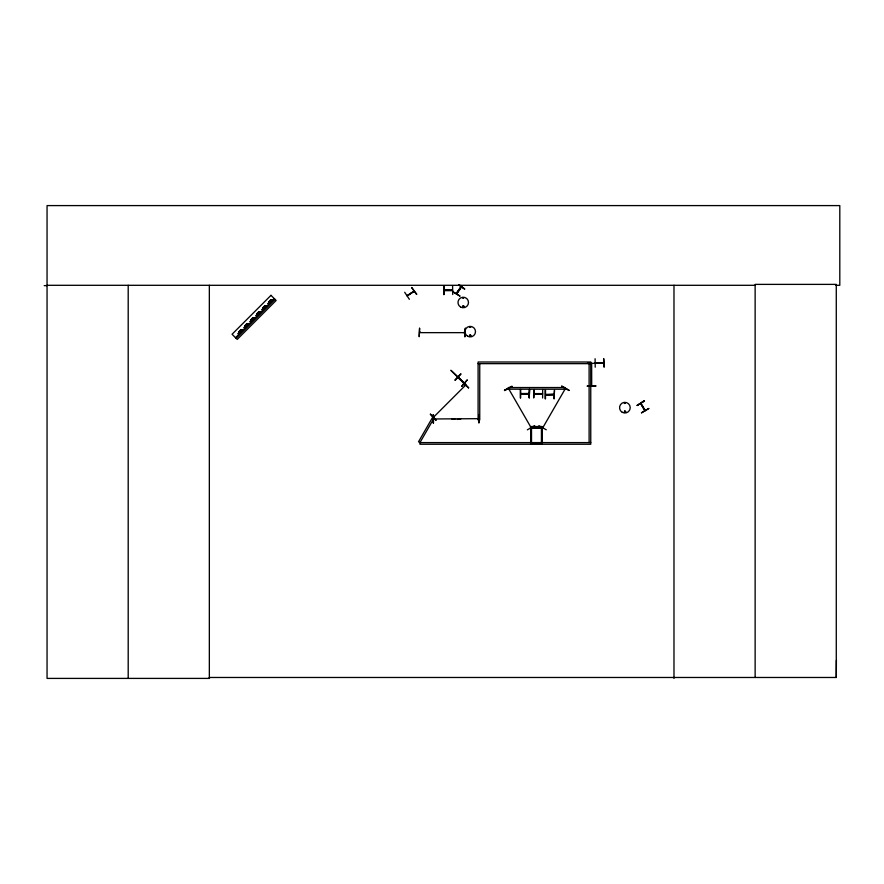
<?xml version="1.0" encoding="UTF-8"?>
<svg xmlns="http://www.w3.org/2000/svg" width="884" height="884" viewBox="0 0 884 884"><rect width="100%" height="100%" fill="white"/><g stroke="black" fill="none" stroke-linecap="round" stroke-linejoin="round"><path stroke-width="1.33" d="M835.667 285.3L839.8 285.3L839.8 205.596L47.051 205.596L47.051 678.404L209.464 678.404L209.353 677.476L836.275 677.476L836.397 660.381M564.622 389.225L508.344 389.192L508.344 387.546L564.677 387.546L564.644 389.258L565.108 388.452M464.001 383.324C425.878 346.174 485.438 402.772 458.597 377.932M463.503 382.639L464.321 382.971M407.06 295.587L414.032 291.289M414.055 291.212L407.192 295.897L414.187 291.19M462.796 297.974L463.57 298.427L462.94 297.798M462.663 306.428C464.465 304.925 463.039 307.964 462.752 306.56M463.967 306.626C462.056 303.521 462.951 309.544 463.901 306.052M469.769 327.257L470.686 327.378L469.824 327.146M469.47 335.589C471.813 332.948 470.222 338.66 469.581 335.213M470.719 335.721C470.321 333.666 469.117 337.268 470.741 335.589M624.436 403.281L625.342 403.17L624.491 403.513M625.452 411.767C624.203 409.833 624.535 413.071 625.253 411.977M625.629 411.811C624.413 408.662 623.607 414.364 625.717 411.624M456.288 293.543L457.315 293.013M591.65 363.335L591.694 385.568M542.533 427.547L543.207 426.95L542.489 427.624M543.196 427.149L542.831 427.679L565.362 388.595M565.351 388.783L564.986 389.325M640.712 403.612L644.823 410.596M644.491 410.01L644.944 410.618M645.209 410.43L640.966 403.292L641.11 404.364M508.223 388.595L508.908 389.082M456.321 293.433C471.537 272.681 446.984 308.273 461.304 286.803M541.428 427.248L541.428 442.873M419.635 332.351L420.574 332.34L419.812 332.307M433.591 418.673L434.486 419.027M520.731 393.568L521.671 393.568M529.008 393.899L528.212 393.977M545.572 394.419L554.014 394.363M451.834 290.107C454.398 290.759 441.414 288.692 445.171 290.538M534.168 393.612L542.621 393.999L534.19 393.955M595.219 362.816L603.485 363.202M561.793 386.021L569.119 390.231M542.787 427.69L543.163 427.027M546.29 429.779L538.886 425.712M640.635 403.48L644.911 410.751M434.143 416.729L433.392 416.939M464.752 385.534L465.525 385.225L433.602 417.149L434.199 416.541M456.332 293.466L460.907 286.681M459.89 296.007L452.652 291.632L459.857 296.052M239.354 332.262L240.724 330.528L239.166 332.075M245.332 326.295L246.691 324.561L245.144 326.097M251.31 320.317L252.669 318.583L251.111 320.13M257.277 314.35L258.647 312.604L257.089 314.151L257.531 314.594M263.255 308.372L264.614 306.637L263.056 308.173M269.233 302.394L270.592 300.659L269.034 302.206M464.873 332.351L464.023 332.649L464.873 332.638M434.53 418.961L433.679 418.972L478.83 418.673M478.067 418.64L478.83 418.972M520.82 393.568L529.063 393.49M520.753 393.91L529.196 393.955L521.582 393.855M529.063 393.844L520.842 393.899M554.025 394.684L545.715 394.684L553.848 394.75M452.486 290.471L444.177 290.482L452.597 290.538M596.037 363.147L596.236 363.379M455.205 380.286L460.962 374.109M454.884 379.987L460.741 373.888M430.431 414.143L436.11 420.408L430.353 414.22M462.741 381.822L468.73 387.778M465.216 385.081L464.664 385.568L465.316 385.015M258.647 312.604L257.1 314.163L258.636 312.604M238.028 333.599L242.161 329.467M244.006 327.621L248.139 323.489M249.973 321.643L254.106 317.522M255.951 315.676L260.084 311.544M261.929 309.698L266.051 305.566M267.896 303.731L272.029 299.599M238.227 333.787L242.349 329.655M244.194 327.82L248.327 323.688M250.172 321.842L254.305 317.71M256.15 315.864L260.272 311.743M262.117 309.897L266.25 305.765M268.095 303.919L272.228 299.786M235.531 337.71L274.438 298.792M236.138 338.318L275.046 299.4M541.958 427.447L530.864 427.447M530.952 444.088L530.941 426.585M460.851 287.433L460.995 286.56M463.78 306.969L463.039 307.168M404.695 292.272L409.358 299.311M637.099 405.424L644.381 401.148M641.519 412.839L648.801 408.563M504.488 390.286L512.002 386.385L504.477 390.253M504.676 390.606L511.969 386.33M508.576 389.269L508.477 388.441M527.339 429.845L534.643 425.613M542.135 444.166L542.135 426.574L542.047 444.088M603.485 363.158L595.241 363.158M464.111 332.262L464.851 332.307L464.111 332.738M508.654 389.402L508.278 388.772M530.798 427.768L542.135 427.58M603.673 363.302L595.396 363.158M419.613 328.273L419.193 336.727L419.557 328.273M520.698 389.49L520.643 397.944M545.538 390.341L545.483 398.794M545.66 394.717L553.903 394.33M554.047 398.739L554.467 390.286L554.102 398.739M433.094 414.607L433.193 423.049M478.819 414.596L478.918 423.049L479.305 419.425M478.741 418.972L478.067 419.016M587.285 363.291L595.728 363.324M587.285 385.999L595.728 385.999M44.2 285.631L47.051 285.62M47.051 285.3L755.135 285.3M452.597 286.073L452.719 294.516M464.785 332.649L419.635 332.649M603.661 358.738L604.137 367.192L603.728 358.738M478.1 363.656L590.755 363.656M595.219 367.192L595.098 358.738M534.168 389.535L533.693 397.988L534.047 389.535M534.256 393.612L542.533 393.612M542.621 397.988L542.677 389.535M457.238 419.436L460.708 418.972M542.135 426.574L530.864 426.574L530.864 444.166M530.864 426.629L542.135 426.629M530.864 427.094L542.135 427.094M530.864 427.303L542.135 427.27M530.864 427.978L542.135 427.978M590.755 442.597L419.944 442.597L418.519 441.779L432.596 417.392L434.022 418.209L419.944 442.597L419.944 444.243L590.755 444.243L590.755 362.009L478.1 362.009L478.1 419.977L479.747 419.977L479.747 363.656M530.864 444.088L542.135 444.088M531.516 427.182L531.516 442.873M561.616 386.33L568.964 390.507M459.934 285.234L464.652 289.024L458.685 284.935M458.741 284.847L464.686 288.98M458.045 377.512L464.056 383.258M462.498 382.065L468.509 388.01M530.897 427.303L530.389 427.16M270.316 300.295L271.311 301.289M268.67 301.941L269.664 302.936M264.338 306.273L265.333 307.267M262.703 307.908L263.697 308.903M258.36 312.251L259.355 313.245M256.725 313.886L257.719 314.881M252.393 318.218L253.388 319.212M250.747 319.864L251.752 320.859M246.415 324.196L247.41 325.19M244.78 325.831L245.774 326.826M240.437 330.174L241.442 331.168M238.802 331.809L239.796 332.804M530.787 426.917L530.798 427.69M416.784 294.239L411.668 287.51L416.53 294.416M648.745 408.463L641.486 412.784M508.908 389.181L508.521 388.518L531.052 427.547M545.119 390.341L545.163 398.794M529.273 389.435L529.317 397.888M520.267 389.501L520.322 397.944M433.447 414.596L433.503 423.049M836.275 677.476L836.275 284.383L755.135 284.383L755.135 677.476M673.984 285.3L673.984 678.404M589.109 363.656L589.109 442.597M455.227 418.972L451.757 418.972M444.133 286.073L444.033 294.516M209.342 285.3L209.342 678.404M128.202 285.3L128.202 678.404M467.161 380.043L461.636 386.452L467.15 380.032M270.979 295.333L232.072 334.251L237.221 339.401L276.128 300.483L270.979 295.333M240.603 330.008L238.636 331.975L239.63 332.97L241.608 331.003L240.603 330.008M246.581 324.03L244.614 325.997L245.608 326.992L247.575 325.025L246.581 324.03M252.559 318.052L250.581 320.03L251.575 321.025L253.553 319.047L252.559 318.052M258.526 312.085L256.559 314.052L257.553 315.047L259.52 313.08L258.526 312.085M264.504 306.107L262.537 308.074L263.531 309.068L265.498 307.102L264.504 306.107M270.482 300.129L268.504 302.107L269.498 303.101L271.476 301.124L270.482 300.129M644.193 400.828L637.154 405.524L644.171 400.795M465.316 328.273L464.896 336.716L465.316 328.273M529.615 389.435L529.207 397.888L529.582 389.435M595.728 385.954L587.285 386.209L595.728 385.943M444.144 286.073L443.68 294.516L444.144 286.073M467.603 336.207A5.271 5.271 0 0 0 475.504 331.644A5.271 5.271 0 0 0 467.603 327.08A5.271 5.271 0 0 0 467.603 336.207M460.608 307.046A5.271 5.271 0 0 0 468.509 302.483A5.271 5.271 0 0 0 460.608 297.919A5.271 5.271 0 0 0 460.608 307.046M622.226 412.298A5.348 5.348 0 0 0 630.237 407.668A5.348 5.348 0 0 0 622.226 403.038A5.348 5.348 0 0 0 622.226 412.298"/></g></svg>
